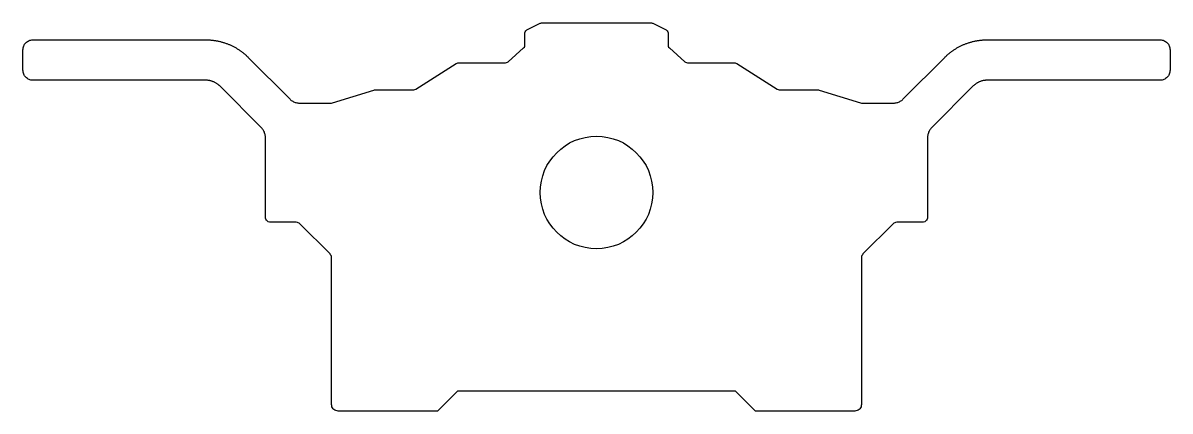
# Model space of a CAD drawing. Header units: millimetres. Extents: x -87 to 87, y -33 to 26.
import ezdxf

# ---------------------------------------------------------------- set-up
doc = ezdxf.new("R2010")
doc.units = ezdxf.units.MM
doc.layers.add('BOARD_OUTLINE', color=7, linetype='Continuous')

msp = doc.modelspace()

# ---------------------------------------------------------------- linework, layer by layer
at = {"layer": 'BOARD_OUTLINE'}
msp.add_lwpolyline([(-58.98, 16.95), (-85.1, 16.95), (-85.25, 16.96), (-85.39, 16.98), (-85.54, 17.01), (-85.67, 17.06), (-85.81, 17.13), (-85.93, 17.2), (-86.05, 17.29), (-86.16, 17.39), (-86.26, 17.5), (-86.35, 17.62), (-86.42, 17.74), (-86.49, 17.88), (-86.54, 18.01), (-86.57, 18.16), (-86.59, 18.3), (-86.6, 18.45), (-86.6, 21.55), (-86.59, 21.7), (-86.57, 21.84), (-86.54, 21.99), (-86.49, 22.12), (-86.42, 22.26), (-86.35, 22.38), (-86.26, 22.5), (-86.16, 22.61), (-86.05, 22.71), (-85.93, 22.8), (-85.81, 22.87), (-85.67, 22.94), (-85.54, 22.99), (-85.39, 23.02), (-85.25, 23.04), (-85.1, 23.05), (-58.99, 23.05), (-58.87, 23.05), (-58.76, 23.05), (-58.65, 23.04), (-58.54, 23.04), (-58.43, 23.03), (-58.32, 23.03), (-58.21, 23.02), (-58.1, 23.01), (-57.99, 22.99), (-57.88, 22.98), (-57.77, 22.97), (-57.66, 22.95), (-57.55, 22.94), (-57.44, 22.92), (-57.33, 22.9), (-57.22, 22.88), (-57.11, 22.85), (-57, 22.83), (-56.89, 22.81), (-56.79, 22.78), (-56.68, 22.75), (-56.57, 22.72), (-56.46, 22.69), (-56.36, 22.66), (-56.25, 22.63), (-56.15, 22.59), (-56.04, 22.56), (-55.94, 22.52), (-55.83, 22.48), (-55.73, 22.44), (-55.62, 22.4), (-55.52, 22.36), (-55.42, 22.32), (-55.32, 22.27), (-55.22, 22.23), (-55.12, 22.18), (-55.02, 22.13), (-54.92, 22.08), (-54.82, 22.03), (-54.72, 21.98), (-54.62, 21.93), (-54.52, 21.87), (-54.43, 21.82), (-54.33, 21.76), (-54.24, 21.7), (-54.14, 21.65), (-54.05, 21.59), (-53.96, 21.52), (-53.87, 21.46), (-53.77, 21.4), (-53.68, 21.33), (-53.59, 21.27), (-53.51, 21.2), (-53.42, 21.13), (-53.33, 21.07), (-53.24, 21), (-53.16, 20.92), (-53.07, 20.85), (-52.99, 20.78), (-52.91, 20.71), (-52.83, 20.63), (-52.74, 20.55), (-52.66, 20.48), (-52.59, 20.4), (-46.27, 14.09), (-46.18, 14), (-46.08, 13.91), (-45.97, 13.84), (-45.86, 13.77), (-45.74, 13.71), (-45.62, 13.65), (-45.5, 13.61), (-45.38, 13.57), (-45.25, 13.54), (-45.12, 13.52), (-44.99, 13.5), (-44.86, 13.5), (-40.12, 13.5), (-40, 13.51), (-39.88, 13.54), (-33.62, 15.46), (-33.5, 15.49), (-33.38, 15.5), (-27.73, 15.5), (-27.58, 15.51), (-27.44, 15.56), (-27.3, 15.62), (-21.2, 19.48), (-21.06, 19.54), (-20.92, 19.59), (-20.77, 19.6), (-13.73, 19.6), (-13.58, 19.62), (-13.45, 19.67), (-13.33, 19.75), (-11, 21.82), (-10.89, 21.95), (-10.82, 22.1), (-10.8, 22.27), (-10.8, 24.09), (-10.77, 24.27), (-10.67, 24.43), (-10.52, 24.54), (-8.51, 25.55), (-8.4, 25.59), (-8.28, 25.6), (8.28, 25.6), (8.4, 25.59), (8.51, 25.55), (10.52, 24.54), (10.67, 24.43), (10.77, 24.27), (10.8, 24.09), (10.8, 22.27), (10.82, 22.1), (10.89, 21.95), (11, 21.82), (13.33, 19.75), (13.45, 19.67), (13.58, 19.62), (13.73, 19.6), (20.77, 19.6), (20.92, 19.59), (21.06, 19.54), (21.2, 19.48), (27.3, 15.62), (27.44, 15.56), (27.58, 15.51), (27.73, 15.5), (33.38, 15.5), (33.5, 15.49), (33.62, 15.46), (39.88, 13.54), (40, 13.51), (40.12, 13.5), (44.86, 13.5), (44.99, 13.5), (45.12, 13.52), (45.25, 13.54), (45.38, 13.57), (45.5, 13.61), (45.62, 13.65), (45.74, 13.71), (45.86, 13.77), (45.97, 13.84), (46.08, 13.91), (46.18, 14), (46.27, 14.09), (52.59, 20.4), (52.66, 20.48), (52.74, 20.55), (52.83, 20.63), (52.91, 20.71), (52.99, 20.78), (53.07, 20.85), (53.16, 20.92), (53.24, 21), (53.33, 21.07), (53.42, 21.13), (53.51, 21.2), (53.59, 21.27), (53.68, 21.33), (53.77, 21.4), (53.87, 21.46), (53.96, 21.52), (54.05, 21.59), (54.14, 21.65), (54.24, 21.7), (54.33, 21.76), (54.43, 21.82), (54.52, 21.87), (54.62, 21.93), (54.72, 21.98), (54.82, 22.03), (54.92, 22.08), (55.02, 22.13), (55.12, 22.18), (55.22, 22.23), (55.32, 22.27), (55.42, 22.32), (55.52, 22.36), (55.62, 22.4), (55.73, 22.44), (55.83, 22.48), (55.94, 22.52), (56.04, 22.56), (56.15, 22.59), (56.25, 22.63), (56.36, 22.66), (56.46, 22.69), (56.57, 22.72), (56.68, 22.75), (56.79, 22.78), (56.89, 22.81), (57, 22.83), (57.11, 22.85), (57.22, 22.88), (57.33, 22.9), (57.44, 22.92), (57.55, 22.94), (57.66, 22.95), (57.77, 22.97), (57.88, 22.98), (57.99, 22.99), (58.1, 23.01), (58.21, 23.02), (58.32, 23.03), (58.43, 23.03), (58.54, 23.04), (58.65, 23.04), (58.76, 23.05), (58.87, 23.05), (58.99, 23.05), (85.1, 23.05), (85.25, 23.04), (85.39, 23.02), (85.54, 22.99), (85.67, 22.94), (85.81, 22.87), (85.93, 22.8), (86.05, 22.71), (86.16, 22.61), (86.26, 22.5), (86.35, 22.38), (86.42, 22.26), (86.49, 22.12), (86.54, 21.99), (86.57, 21.84), (86.59, 21.7), (86.6, 21.55), (86.6, 18.45), (86.59, 18.3), (86.57, 18.16), (86.54, 18.01), (86.49, 17.88), (86.42, 17.74), (86.35, 17.62), (86.26, 17.5), (86.16, 17.39), (86.05, 17.29), (85.93, 17.2), (85.81, 17.13), (85.67, 17.06), (85.54, 17.01), (85.39, 16.98), (85.25, 16.96), (85.1, 16.95), (58.96, 16.95), (58.85, 16.95), (58.74, 16.94), (58.68, 16.93), (58.61, 16.93), (58.5, 16.91), (58.4, 16.89), (58.29, 16.87), (58.22, 16.85), (58.18, 16.84), (58.07, 16.8), (57.98, 16.77), (57.91, 16.75), (57.85, 16.72), (57.77, 16.69), (57.7, 16.66), (57.62, 16.61), (57.55, 16.58), (57.48, 16.54), (57.42, 16.5), (57.34, 16.45), (57.28, 16.4), (57.21, 16.36), (57.15, 16.31), (57.08, 16.25), (57.02, 16.2), (56.96, 16.14), (56.89, 16.08), (50.59, 9.77), (50.5, 9.68), (50.41, 9.58), (50.34, 9.47), (50.27, 9.36), (50.21, 9.24), (50.15, 9.12), (50.11, 9), (50.07, 8.88), (50.04, 8.75), (50.02, 8.62), (50, 8.49), (50, 8.36), (50, -3.7), (49.98, -3.88), (49.92, -4.05), (49.82, -4.2), (49.7, -4.32), (49.55, -4.42), (49.38, -4.48), (49.2, -4.5), (45.33, -4.5), (45.17, -4.52), (45.03, -4.56), (44.89, -4.63), (44.77, -4.73), (40.23, -9.27), (40.14, -9.39), (40.06, -9.52), (40.02, -9.67), (40, -9.83), (40, -32), (39.98, -32.17), (39.94, -32.34), (39.87, -32.5), (39.77, -32.64), (39.64, -32.77), (39.5, -32.87), (39.34, -32.94), (39.17, -32.98), (39, -33), (24, -33), (21, -30), (-21, -30), (-24, -33), (-39, -33), (-39.17, -32.98), (-39.34, -32.94), (-39.5, -32.87), (-39.64, -32.77), (-39.77, -32.64), (-39.87, -32.5), (-39.94, -32.34), (-39.98, -32.17), (-40, -32), (-40, -9.83), (-40.02, -9.67), (-40.06, -9.52), (-40.14, -9.39), (-40.23, -9.27), (-44.77, -4.73), (-44.89, -4.63), (-45.03, -4.56), (-45.17, -4.52), (-45.33, -4.5), (-49.2, -4.5), (-49.38, -4.48), (-49.55, -4.42), (-49.7, -4.32), (-49.82, -4.2), (-49.92, -4.05), (-49.98, -3.88), (-50, -3.7), (-50, 8.36), (-50, 8.49), (-50.02, 8.62), (-50.04, 8.75), (-50.07, 8.88), (-50.11, 9), (-50.15, 9.12), (-50.21, 9.24), (-50.27, 9.36), (-50.34, 9.47), (-50.41, 9.58), (-50.5, 9.68), (-50.59, 9.77), (-56.89, 16.08), (-56.94, 16.13), (-56.99, 16.17), (-57.07, 16.24), (-57.13, 16.3), (-57.21, 16.36), (-57.28, 16.4), (-57.36, 16.46), (-57.45, 16.52), (-57.52, 16.56), (-57.61, 16.61), (-57.7, 16.66), (-57.78, 16.69), (-57.87, 16.73), (-57.97, 16.77), (-58.05, 16.8), (-58.14, 16.83), (-58.22, 16.85), (-58.33, 16.88), (-58.4, 16.89), (-58.49, 16.91), (-58.56, 16.92), (-58.65, 16.93), (-58.72, 16.94), (-58.82, 16.95), (-58.9, 16.95)], close=True, dxfattribs=at)
msp.add_circle((0, 0), 8.5, dxfattribs=at)

doc.saveas('drawing.dxf')
